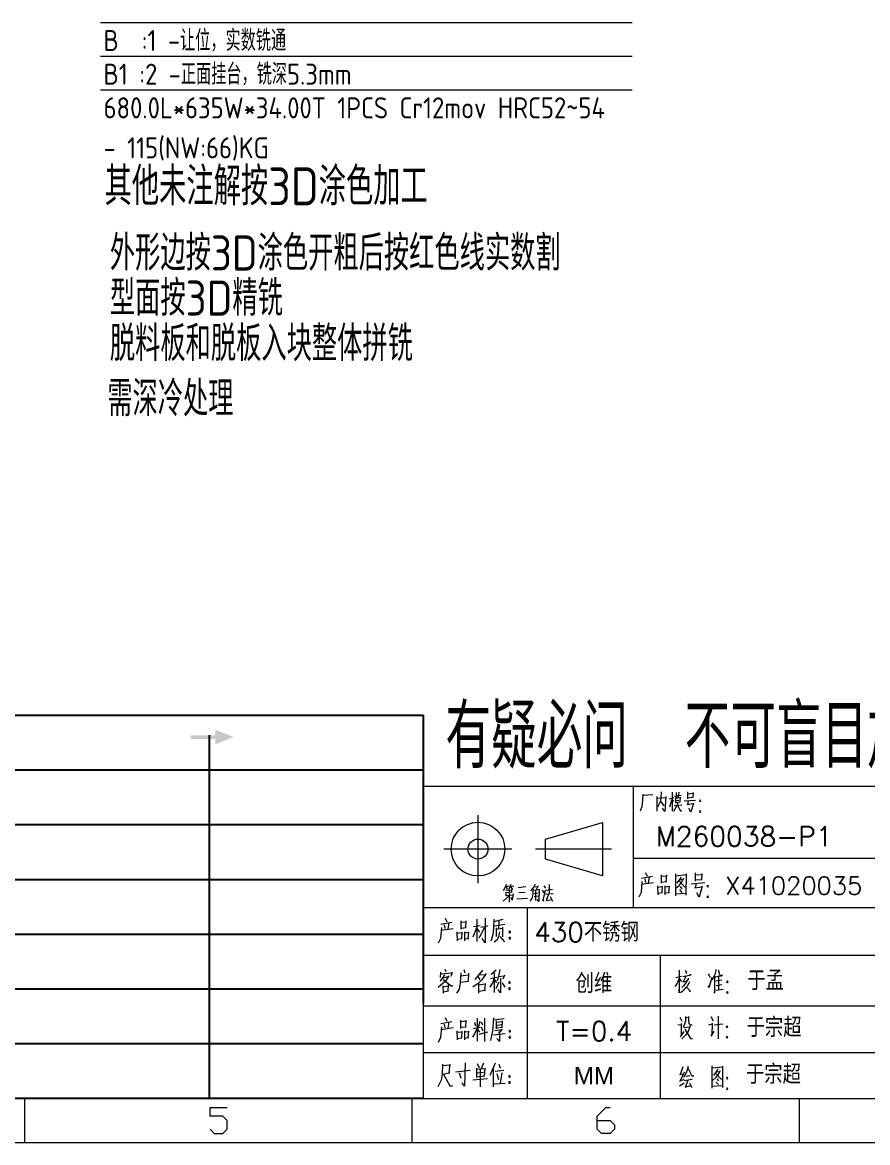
# Model space of a CAD drawing. Header units: millimetres. Extents: x 494 to 18201, y 224 to 11417.
# Drawn here: x 6032 to 6635, y 1885 to 2684 of the extents above; entities that cross this region are included whole.
import ezdxf
from ezdxf.enums import TextEntityAlignment as Align

# ---------------------------------------------------------------- set-up
doc = ezdxf.new("R2010")
doc.units = ezdxf.units.MM
doc.layers.add('DIM', color=7, linetype='Continuous')
doc.styles.add('chinesef_fs', font='txt.shx', dxfattribs={"bigfont": 'gbcbig.shx'})
doc.styles.add('gbenor', font='gbenor.shx', dxfattribs={"bigfont": 'gbcbig.shx'})
doc.styles.add('gbenor_', font='gbenor.shx', dxfattribs={"bigfont": 'gbcbig'})
doc.styles.get("Standard").update_dxf_attribs({"font": 'arial.ttf'})
doc.styles.add('TXT', font='txt.shx', dxfattribs={"width": 0.8, "bigfont": 'ctxt.shx'})

# ---------------------------------------------------------------- blocks, each defined once
blk = doc.blocks.new('U9')
blk.add_hatch(color=3).paths.add_polyline_path([(-745.24, -974.4), (-745.24, -977.47), (-735.01, -973.37), (-745.24, -969.28), (-745.24, -972.35), (-759.14, -972.35), (-759.14, -974.4)])
for p, q in [((-1679.7, -961.04), (-628.14, -961.04)), ((-628.14, -961.04), (-628.14, -1123.69)), ((-1679.7, -991.91), (-628.14, -991.91)), ((-1680.26, -1022.77), (-628.14, -1022.77)), ((-1705.22, -1053.64), (-628.14, -1053.64)), ((-1680.26, -1084.51), (-628.14, -1084.51)), ((-1680.26, -1115.37), (-628.14, -1115.37)), ((-1680.26, -1146.24), (-628.14, -1146.24))]:
    blk.add_line(p, q)
at = {"color": 254}
for p, q in [((-748.64, -1177.07), (-748.64, -972.35)), ((-628.14, -1177.07), (-1679.7, -1177.07))]:
    blk.add_line(p, q, dxfattribs=at)
at = {"color": 254, "lineweight": 18}
for p, q in [((-628.22, -1001.15), (-24.96, -1001.15)), ((-509.62, -1069.5), (-509.62, -1001.15)), ((-509.62, -1041.64), (-24.96, -1041.64)), ((-628.14, -1069.5), (-24.96, -1069.5)), ((-24.96, -1096.62), (-628.14, -1096.62)), ((-494.31, -1177.07), (-494.31, -1096.62)), ((-24.96, -1125.09), (-628.14, -1125.09)), ((-24.96, -1151.45), (-628.14, -1151.45)), ((-1680.34, -1177.07), (-24.96, -1177.07)), ((-852.65, -1202.02), (-852.65, -1177.07)), ((-634.29, -1202.02), (-634.29, -1177.07)), ((-415.93, -1202.02), (-415.93, -1177.07)), ((-1705.29, -1202.02), (0, -1202.02))]:
    blk.add_line(p, q, dxfattribs=at)
at = {"color": 254, "linetype": 'Continuous', "lineweight": 18}
for p, q in [((-628.22, -1001.15), (-628.22, -1177.07)), ((-628.14, -1001.15), (-628.14, -1177.07)), ((-569.44, -1069.5), (-569.44, -1177.07))]:
    blk.add_line(p, q, dxfattribs=at)
at = {"color": 92, "lineweight": 18}
for p, q in [((-597.23, -1017.42), (-597.23, -1055.75)), ((-559.25, -1030.93), (-526.97, -1021.51)), ((-526.97, -1021.51), (-526.97, -1051.56)), ((-559.25, -1042.15), (-559.25, -1030.93)), ((-578.13, -1036.57), (-616.49, -1036.57)), ((-521.89, -1036.57), (-564.72, -1036.57)), ((-526.97, -1051.56), (-559.25, -1042.15))]:
    blk.add_line(p, q, dxfattribs=at)
for points in [[(-504.28, -1005.58), (-504.41, -1008.92), (-504.78, -1012.64), (-505.77, -1015.24)], [(-504.28, -1006.08), (-498.71, -1005.7)], [(-496.49, -1006.94), (-496.49, -1015.24)], [(-496.49, -1007.93), (-491.54, -1007.44)], [(-494.13, -1007.81), (-494.5, -1009.92), (-495.99, -1012.89)], [(-494.38, -1009.54), (-492.53, -1012.14)], [(-494.01, -1004.22), (-494.13, -1007.69)], [(-491.41, -1006.94), (-491.91, -1015.36), (-493.27, -1013.51)], [(-487.7, -1007.93), (-489.31, -1012.89)], [(-489.18, -1008.18), (-486.71, -1007.56)], [(-487.7, -1004.47), (-487.7, -1015.24)], [(-487.7, -1008.68), (-487.08, -1009.79)], [(-484.6, -1010.16), (-484.85, -1011.65), (-486.96, -1015.36)], [(-486.58, -1006.69), (-482.75, -1006.2)], [(-485.84, -1007.93), (-483.37, -1007.56)], [(-485.84, -1007.56), (-485.84, -1010.66)], [(-485.84, -1009.17), (-483.99, -1008.92)], [(-485.84, -1010.29), (-483.24, -1009.92)], [(-485.59, -1004.71), (-485.35, -1007.56)], [(-483.99, -1004.47), (-484.36, -1007.56)], [(-483.24, -1007.31), (-483.49, -1009.92)], [(-481.02, -1009.42), (-474.58, -1008.92)], [(-479.16, -1004.34), (-479.16, -1008.31)], [(-479.16, -1005.33), (-476.06, -1005.08)], [(-475.94, -1007.56), (-479.16, -1007.81)], [(-478.66, -1009.3), (-479.16, -1011.4)], [(-475.94, -1004.59), (-476.19, -1007.56)], [(-486.71, -1012.02), (-482.38, -1011.53)], [(-484.73, -1012.02), (-483.12, -1014.99), (-482.25, -1014.99)], [(-475.94, -1011.03), (-479.41, -1011.53)], [(-475.82, -1010.66), (-477.3, -1015.74), (-478.42, -1013.75)], [(-505.1, -1052.95), (-498.86, -1051.91)], [(-503.17, -1053.39), (-502.87, -1055.47)], [(-502.72, -1049.68), (-501.83, -1051.76)], [(-500.64, -1052.35), (-501.23, -1055.62)], [(-493.96, -1051.16), (-493.96, -1055.77)], [(-493.96, -1051.91), (-490.99, -1051.61)], [(-491.14, -1054.88), (-490.84, -1051.16)], [(-485.94, -1050.42), (-485.94, -1062.91)], [(-485.94, -1061.87), (-480.15, -1061.42), (-479.85, -1062.16), (-479.7, -1050.57)], [(-485.94, -1050.57), (-485.94, -1062.31)], [(-479.7, -1051.16), (-485.94, -1051.76)], [(-485.64, -1058.6), (-483.56, -1056.81), (-482.67, -1055.62), (-481.18, -1052.95)], [(-482.67, -1052.35), (-485.05, -1055.77)], [(-483.56, -1053.84), (-481.63, -1053.54)], [(-474.8, -1049.98), (-474.8, -1054.73)], [(-474.8, -1051.16), (-471.08, -1050.87)], [(-470.94, -1053.84), (-474.8, -1054.14)], [(-470.94, -1050.27), (-471.23, -1053.84)], [(-504.8, -1054.88), (-505.24, -1060.97), (-506.58, -1063.65)], [(-504.95, -1056.37), (-498.26, -1055.33)], [(-495.74, -1062.31), (-495.89, -1057.26)], [(-495.74, -1058), (-493.36, -1057.7)], [(-493.96, -1055.18), (-490.84, -1054.88)], [(-493.36, -1057.41), (-493.51, -1061.12)], [(-491.88, -1057.26), (-491.88, -1062.31)], [(-489.5, -1057.7), (-491.73, -1058)], [(-489.65, -1060.97), (-489.35, -1057.41)], [(-483.71, -1054.73), (-480.74, -1057.85), (-480, -1057.7)], [(-483.71, -1059.34), (-482.22, -1060.97)], [(-483.26, -1057.7), (-482.22, -1058.89)], [(-477.03, -1056.07), (-469.3, -1055.47)], [(-470.94, -1058), (-475.1, -1058.6)], [(-474.2, -1055.92), (-474.8, -1058.45)], [(-470.79, -1057.55), (-472.57, -1063.65), (-473.91, -1061.27)], [(-495.74, -1061.42), (-493.21, -1061.12)], [(-491.73, -1061.27), (-489.35, -1060.97)], [(-479.85, -1062.61), (-479.85, -1062.16)], [(-618.15, -1078.85), (-611.9, -1077.81)], [(-616.22, -1079.3), (-615.92, -1081.38)], [(-615.77, -1075.58), (-614.88, -1077.66)], [(-613.69, -1078.26), (-614.28, -1081.53)], [(-606.99, -1077.07), (-606.99, -1081.68)], [(-606.99, -1077.81), (-604.02, -1077.51)], [(-604.17, -1080.79), (-603.87, -1077.07)], [(-595.99, -1079.75), (-599.71, -1080.34)], [(-597.62, -1088.68), (-597.62, -1076.02)], [(-595.54, -1080.49), (-591.67, -1079.9)], [(-593.16, -1075.58), (-593.16, -1089.42), (-594.8, -1087.04)], [(-588.25, -1076.02), (-588.4, -1081.38), (-588.85, -1084.96), (-590.04, -1088.53)], [(-583.19, -1076.17), (-588.25, -1077.51)], [(-587.95, -1079.9), (-582, -1078.85)], [(-585.42, -1081.68), (-585.28, -1077.22)], [(-617.86, -1080.79), (-618.3, -1086.89), (-619.64, -1089.57)], [(-618, -1082.28), (-611.31, -1081.24)], [(-608.78, -1088.23), (-608.93, -1083.17)], [(-608.78, -1083.91), (-606.4, -1083.62)], [(-606.99, -1081.09), (-603.87, -1080.79)], [(-606.4, -1083.32), (-606.55, -1087.04)], [(-604.91, -1083.17), (-604.91, -1088.23)], [(-602.53, -1083.62), (-604.76, -1083.91)], [(-602.68, -1086.89), (-602.38, -1083.32)], [(-600, -1086), (-597.62, -1080.34)], [(-596.28, -1083.32), (-597.62, -1081.24)], [(-593.46, -1080.19), (-595.24, -1084.21), (-596.73, -1086.74)], [(-585.13, -1083.17), (-585.57, -1085.85), (-586.47, -1087.64), (-588.1, -1088.98)], [(-587.06, -1080.94), (-587.06, -1085.85)], [(-583.49, -1081.38), (-587.06, -1081.98)], [(-584.98, -1085.85), (-582.3, -1088.83)], [(-583.34, -1080.64), (-583.49, -1086)], [(-608.78, -1087.34), (-606.25, -1087.04)], [(-604.76, -1087.19), (-602.38, -1086.89)], [(-616.2, -1104.36), (-615.15, -1105.55)], [(-605.19, -1104.36), (-604.59, -1106.29)], [(-594.77, -1104.81), (-598.94, -1110.16)], [(-586.89, -1104.81), (-589.71, -1107.34)], [(-584.95, -1104.36), (-585.7, -1108.23), (-586.44, -1110.91)], [(-483.97, -1104.75), (-483.63, -1105.28), (-483.72, -1105.17), (-483.72, -1117.58), (-483.8, -1116.64), (-483.72, -1115.58)], [(-480.35, -1104.96), (-479.77, -1106.02), (-479.68, -1106.44), (-479.77, -1106.75)], [(-463.05, -1104.44), (-463.05, -1104.96), (-463.72, -1107.17), (-464.4, -1108.85), (-465.15, -1110.54)], [(-461.87, -1104.54), (-461.2, -1106.23), (-461.2, -1106.65), (-461.12, -1107.17)], [(-613.67, -1108.08), (-615.6, -1111.06), (-619.77, -1114.63)], [(-618.28, -1106), (-618.58, -1108.97)], [(-616.2, -1107.49), (-618.58, -1111.06)], [(-618.28, -1106.89), (-611.88, -1106.29)], [(-616.94, -1109.12), (-613.96, -1108.38)], [(-616.79, -1110.16), (-612.33, -1113.74), (-611.43, -1113.74)], [(-611.73, -1106), (-612.63, -1108.38)], [(-606.97, -1106.29), (-607.27, -1111.95), (-607.86, -1115.52), (-609.35, -1117.76)], [(-607.27, -1111.5), (-602.51, -1111.06)], [(-607.12, -1107.93), (-602.66, -1107.49)], [(-602.51, -1106.59), (-602.81, -1111.06)], [(-592.69, -1106.74), (-595.07, -1110.31), (-597.15, -1112.4), (-600.13, -1114.48)], [(-597.3, -1108.38), (-596.11, -1110.31)], [(-596.56, -1107.49), (-593.14, -1107.19)], [(-588.08, -1109.42), (-589.12, -1111.95), (-590.46, -1114.48)], [(-590.16, -1109.42), (-586.59, -1108.83)], [(-588.08, -1106.29), (-588.08, -1117.46)], [(-588.08, -1110.16), (-586.74, -1111.8)], [(-584.51, -1109.27), (-584.51, -1117.61), (-585.85, -1115.67)], [(-585.55, -1108.38), (-582.57, -1107.93)], [(-582.28, -1107.63), (-583.17, -1109.87)], [(-483.63, -1109.17), (-484.39, -1110.85), (-484.98, -1112.11), (-485.48, -1113.06), (-486.16, -1114.01)], [(-482.46, -1108.43), (-485.73, -1109.07)], [(-483.63, -1109.91), (-482.54, -1111.17)], [(-478.67, -1109.38), (-478.76, -1109.91), (-479.77, -1111.48), (-479.85, -1111.59), (-480.61, -1112.64), (-481.45, -1113.69), (-482.37, -1114.64)], [(-481.78, -1108.33), (-477.08, -1107.49), (-477.41, -1107.38), (-478.09, -1107.7)], [(-480.1, -1108.22), (-480.19, -1108.85), (-481.62, -1111.38), (-481.78, -1111.48), (-479.18, -1110.75)], [(-467.67, -1113.69), (-467.59, -1113.59), (-466.83, -1114.53), (-465.15, -1108.85)], [(-467.51, -1106.86), (-466.83, -1107.8), (-466.41, -1108.96)], [(-463.89, -1108.22), (-463.81, -1115.37), (-463.89, -1116.74), (-463.98, -1117.79), (-463.98, -1116.85)], [(-463.39, -1108.54), (-459.35, -1107.8), (-459.52, -1107.7), (-460.28, -1107.91), (-461.54, -1108.22), (-461.54, -1115.79)], [(-463.05, -1110.85), (-459.77, -1110.33)], [(-617.09, -1113.59), (-616.94, -1117.76)], [(-617.09, -1114.18), (-613.96, -1113.59)], [(-616.94, -1117.01), (-613.82, -1116.42)], [(-614.11, -1116.42), (-613.82, -1113.14)], [(-596.86, -1112.1), (-596.86, -1117.76)], [(-596.86, -1113.14), (-593.14, -1112.55)], [(-596.86, -1116.57), (-592.99, -1116.12)], [(-593.28, -1116.12), (-592.99, -1112.25)], [(-585.55, -1111.65), (-587.18, -1115.38)], [(-583.61, -1111.95), (-582.13, -1114.48)], [(-478.09, -1111.48), (-478.34, -1112.22), (-479.35, -1113.9), (-480.35, -1114.95), (-481.45, -1116.11), (-482.37, -1116.95), (-483.13, -1117.58)], [(-479.68, -1114.32), (-478, -1116.11), (-477.66, -1116.95), (-478.17, -1115.9)], [(-463.22, -1116.01), (-458.93, -1115.48)], [(-462.97, -1113.38), (-459.69, -1112.85)], [(-617.86, -1136.72), (-618.3, -1142.83), (-619.64, -1145.51)], [(-618.15, -1134.79), (-611.91, -1133.74)], [(-616.22, -1135.23), (-615.92, -1137.32)], [(-615.77, -1131.51), (-614.88, -1133.6)], [(-613.69, -1134.19), (-614.29, -1137.47)], [(-607, -1133), (-607, -1137.61)], [(-607, -1133.74), (-604.02, -1133.45)], [(-607, -1137.02), (-603.87, -1136.72)], [(-604.17, -1136.72), (-603.87, -1133)], [(-599.26, -1134.04), (-598.66, -1136.28)], [(-597.62, -1131.96), (-597.62, -1144.76)], [(-596.28, -1133.74), (-597.18, -1137.17)], [(-595.39, -1133.89), (-594.65, -1135.68)], [(-595.39, -1136.72), (-594.5, -1138.95)], [(-593.46, -1145.06), (-593.46, -1131.81)], [(-588.55, -1131.66), (-588.99, -1139.25), (-590.18, -1144.46)], [(-588.55, -1132.85), (-582.45, -1132.11)], [(-587.06, -1133.45), (-587.06, -1137.91)], [(-583.34, -1133.89), (-587.06, -1134.34)], [(-587.06, -1135.98), (-584.23, -1135.53)], [(-583.64, -1136.87), (-583.34, -1133.45)], [(-482.53, -1135.56), (-484.61, -1135.86)], [(-483.42, -1131.4), (-482.23, -1133.48)], [(-482.53, -1141.21), (-482.53, -1134.97)], [(-477.63, -1136.3), (-478.97, -1139.72), (-480.16, -1141.51), (-482.23, -1143.44)], [(-480.3, -1133.48), (-480.75, -1135.26), (-481.64, -1137.05)], [(-480.3, -1130.95), (-480.3, -1133.63)], [(-480.3, -1131.7), (-478.52, -1131.4)], [(-478.52, -1130.95), (-478.52, -1132.89), (-478.37, -1134.82), (-477.78, -1135.56), (-476.44, -1135.56)], [(-467.11, -1135.56), (-465.18, -1135.12)], [(-465.92, -1130.95), (-464.73, -1133.33)], [(-465.18, -1134.67), (-465.47, -1141.66)], [(-463.99, -1135.71), (-459.24, -1135.12)], [(-461.61, -1143.44), (-461.61, -1130.66)], [(-618, -1138.21), (-611.31, -1137.17)], [(-608.78, -1144.17), (-608.93, -1139.1)], [(-608.78, -1139.85), (-606.4, -1139.55)], [(-608.78, -1143.27), (-606.25, -1142.97)], [(-606.4, -1139.25), (-606.55, -1142.97)], [(-604.91, -1139.1), (-604.91, -1144.17)], [(-602.53, -1139.55), (-604.76, -1139.85)], [(-604.76, -1143.12), (-602.38, -1142.83)], [(-602.68, -1142.83), (-602.38, -1139.25)], [(-597.62, -1137.32), (-598.96, -1140.29), (-600.3, -1142.68)], [(-600, -1137.61), (-595.99, -1137.02)], [(-597.62, -1137.91), (-596.43, -1139.85)], [(-596.58, -1140.89), (-591.67, -1139.55)], [(-588.4, -1141.34), (-581.85, -1140.44)], [(-587.65, -1138.81), (-583.64, -1138.21)], [(-587.06, -1137.32), (-583.34, -1136.87)], [(-585.57, -1139.4), (-585.13, -1140.89), (-585.13, -1145.06), (-586.61, -1143.27)], [(-585.27, -1140.29), (-583.49, -1138.06)], [(-481.19, -1139.43), (-483.27, -1142.4)], [(-480.9, -1137.05), (-477.93, -1136.75)], [(-480.6, -1138.09), (-477.48, -1143.29), (-476.29, -1143.29)], [(-465.77, -1142.1), (-464.14, -1139.28)], [(-617.24, -1157.72), (-617.39, -1163.38), (-617.98, -1166.8), (-619.92, -1170.68)], [(-613.07, -1158.32), (-617.24, -1158.76)], [(-613.52, -1162.78), (-612.92, -1157.72)], [(-609.95, -1162.04), (-601.62, -1161.15)], [(-604.44, -1157.13), (-604.74, -1170.23), (-606.23, -1168.29)], [(-598.05, -1160.11), (-598.05, -1165.32)], [(-593.58, -1160.4), (-598.05, -1160.85)], [(-597.6, -1157.42), (-596.56, -1159.96)], [(-595.81, -1170.53), (-595.81, -1160.7)], [(-594.18, -1157.28), (-595.37, -1160.4)], [(-593.43, -1160.11), (-593.73, -1164.42)], [(-587.48, -1157.28), (-590.61, -1164.12)], [(-588.67, -1160.11), (-588.67, -1170.53)], [(-587.63, -1161.74), (-582.57, -1161.15)], [(-585.55, -1157.72), (-584.66, -1160.11)], [(-481.65, -1159.37), (-483.28, -1163.68)], [(-478.98, -1159.96), (-479.87, -1162.64), (-481.35, -1165.32)], [(-478.83, -1158.92), (-478.98, -1159.96), (-476.6, -1164.42), (-475.56, -1164.42)], [(-465.34, -1158.78), (-465.34, -1171.26)], [(-465.34, -1170.22), (-459.54, -1169.77), (-459.25, -1170.52), (-459.1, -1158.92)], [(-465.34, -1158.92), (-465.34, -1170.67)], [(-459.1, -1159.52), (-465.34, -1160.11)], [(-465.04, -1166.95), (-462.96, -1165.17), (-462.07, -1163.98), (-460.58, -1161.3)], [(-462.07, -1160.71), (-464.44, -1164.13)], [(-462.96, -1162.19), (-461.03, -1161.9)], [(-617.39, -1163.38), (-613.07, -1162.78)], [(-616.64, -1163.38), (-613.07, -1170.08), (-611.58, -1170.08)], [(-606.67, -1165.91), (-607.57, -1162.93)], [(-600.13, -1166.66), (-591.8, -1165.91)], [(-598.05, -1164.87), (-593.29, -1164.42)], [(-597.45, -1162.64), (-594.18, -1162.34)], [(-586.59, -1163.08), (-585.7, -1166.51)], [(-583.76, -1162.64), (-584.81, -1168.59)], [(-481.5, -1163.38), (-483.58, -1163.83)], [(-483.43, -1167.4), (-480.91, -1166.21)], [(-480.91, -1162.34), (-483.28, -1167.25)], [(-480.91, -1166.95), (-476.45, -1166.21)], [(-478.98, -1166.8), (-480.16, -1170.67)], [(-480.02, -1164.57), (-477.79, -1164.27)], [(-477.94, -1168.29), (-476.6, -1170.96)], [(-463.11, -1163.09), (-460.14, -1166.21), (-459.4, -1166.06)], [(-463.11, -1167.69), (-461.62, -1169.33)], [(-462.66, -1166.06), (-461.62, -1167.25)], [(-588.08, -1168.89), (-581.98, -1168.44)], [(-480.91, -1168.44), (-483.58, -1170.22)], [(-480.46, -1170.81), (-477.34, -1169.77)], [(-459.25, -1170.96), (-459.25, -1170.52)], [(-748.31, -1194.4), (-745.89, -1196.82), (-741.04, -1196.82), (-738.62, -1194.4), (-738.62, -1189.55), (-741.04, -1187.12), (-748.31, -1187.12), (-748.31, -1182.27), (-738.62, -1182.27)], [(-529.95, -1189.55), (-522.68, -1189.55), (-520.26, -1191.97), (-520.26, -1194.4), (-522.68, -1196.82), (-527.53, -1196.82), (-529.95, -1194.4), (-529.95, -1187.12), (-525.1, -1182.27), (-522.68, -1182.27)]]:
    blk.add_lwpolyline(points, dxfattribs=at)
for points in [[(-471.94, -1009.86), (-471.52, -1009.34), (-471.94, -1008.81), (-472.36, -1009.34)], [(-471.94, -1015.86), (-471.52, -1015.33), (-471.94, -1014.8), (-472.36, -1015.33)], [(-467.74, -1058.01), (-467.32, -1057.49), (-467.74, -1056.96), (-468.16, -1057.49)], [(-467.74, -1064.01), (-467.32, -1063.48), (-467.74, -1062.95), (-468.16, -1063.48)], [(-579.77, -1083.32), (-579.74, -1083.49), (-579.64, -1083.63), (-579.49, -1083.73), (-579.32, -1083.77), (-579.15, -1083.73), (-579.01, -1083.63), (-578.91, -1083.49), (-578.88, -1083.32), (-578.91, -1083.15), (-579.01, -1083), (-579.15, -1082.91), (-579.32, -1082.87), (-579.49, -1082.91), (-579.64, -1083), (-579.74, -1083.15)], [(-579.03, -1083.32), (-579.07, -1083.17), (-579.18, -1083.06), (-579.32, -1083.02), (-579.47, -1083.06), (-579.58, -1083.17), (-579.62, -1083.32), (-579.58, -1083.47), (-579.47, -1083.58), (-579.32, -1083.62), (-579.18, -1083.58), (-579.07, -1083.47)], [(-578.88, -1086.74), (-578.91, -1086.57), (-579.01, -1086.43), (-579.15, -1086.33), (-579.32, -1086.3), (-579.49, -1086.33), (-579.64, -1086.43), (-579.74, -1086.57), (-579.77, -1086.74), (-579.74, -1086.92), (-579.64, -1087.06), (-579.49, -1087.16), (-579.32, -1087.19), (-579.15, -1087.16), (-579.01, -1087.06), (-578.91, -1086.92)], [(-579.03, -1086.74), (-579.07, -1086.59), (-579.18, -1086.49), (-579.32, -1086.45), (-579.47, -1086.49), (-579.58, -1086.59), (-579.62, -1086.74), (-579.58, -1086.89), (-579.47, -1087), (-579.32, -1087.04), (-579.18, -1087), (-579.07, -1086.89)], [(-579.89, -1111.8), (-579.86, -1111.97), (-579.77, -1112.12), (-579.62, -1112.22), (-579.45, -1112.25), (-579.28, -1112.22), (-579.13, -1112.12), (-579.04, -1111.97), (-579, -1111.8), (-579.04, -1111.63), (-579.13, -1111.49), (-579.28, -1111.39), (-579.45, -1111.36), (-579.62, -1111.39), (-579.77, -1111.49), (-579.86, -1111.63)], [(-456.62, -1111.9), (-456.2, -1111.38), (-456.62, -1110.85), (-457.04, -1111.38)], [(-579, -1115.23), (-579.04, -1115.06), (-579.13, -1114.91), (-579.28, -1114.81), (-579.45, -1114.78), (-579.62, -1114.81), (-579.77, -1114.91), (-579.86, -1115.06), (-579.89, -1115.23), (-579.86, -1115.4), (-579.77, -1115.54), (-579.62, -1115.64), (-579.45, -1115.67), (-579.28, -1115.64), (-579.13, -1115.54), (-579.04, -1115.4)], [(-579.15, -1111.8), (-579.19, -1111.65), (-579.3, -1111.55), (-579.45, -1111.5), (-579.6, -1111.55), (-579.71, -1111.65), (-579.75, -1111.8), (-579.71, -1111.95), (-579.6, -1112.06), (-579.45, -1112.1), (-579.3, -1112.06), (-579.19, -1111.95)], [(-579.15, -1115.23), (-579.19, -1115.08), (-579.3, -1114.97), (-579.45, -1114.93), (-579.6, -1114.97), (-579.71, -1115.08), (-579.75, -1115.23), (-579.71, -1115.38), (-579.6, -1115.49), (-579.45, -1115.52), (-579.3, -1115.49), (-579.19, -1115.38)], [(-456.62, -1117.9), (-456.2, -1117.37), (-456.62, -1116.85), (-457.04, -1117.37)], [(-456.82, -1137.19), (-456.4, -1136.67), (-456.82, -1136.14), (-457.24, -1136.67)], [(-579.77, -1139.25), (-579.74, -1139.42), (-579.64, -1139.57), (-579.49, -1139.66), (-579.32, -1139.7), (-579.15, -1139.66), (-579.01, -1139.57), (-578.91, -1139.42), (-578.88, -1139.25), (-578.91, -1139.08), (-579.01, -1138.94), (-579.15, -1138.84), (-579.32, -1138.81), (-579.49, -1138.84), (-579.64, -1138.94), (-579.74, -1139.08)], [(-578.88, -1142.68), (-578.91, -1142.5), (-579.01, -1142.36), (-579.15, -1142.26), (-579.32, -1142.23), (-579.49, -1142.26), (-579.64, -1142.36), (-579.74, -1142.5), (-579.77, -1142.68), (-579.74, -1142.85), (-579.64, -1142.99), (-579.49, -1143.09), (-579.32, -1143.12), (-579.15, -1143.09), (-579.01, -1142.99), (-578.91, -1142.85)], [(-579.03, -1139.25), (-579.07, -1139.1), (-579.17, -1138.99), (-579.32, -1138.95), (-579.47, -1138.99), (-579.58, -1139.1), (-579.62, -1139.25), (-579.58, -1139.4), (-579.47, -1139.51), (-579.32, -1139.55), (-579.17, -1139.51), (-579.07, -1139.4)], [(-579.03, -1142.68), (-579.07, -1142.53), (-579.17, -1142.42), (-579.32, -1142.38), (-579.47, -1142.42), (-579.58, -1142.53), (-579.62, -1142.68), (-579.58, -1142.83), (-579.47, -1142.93), (-579.32, -1142.97), (-579.17, -1142.93), (-579.07, -1142.83)], [(-456.82, -1143.19), (-456.4, -1142.66), (-456.82, -1142.14), (-457.24, -1142.66)], [(-579.9, -1164.72), (-579.86, -1164.89), (-579.77, -1165.04), (-579.62, -1165.13), (-579.45, -1165.17), (-579.28, -1165.13), (-579.13, -1165.04), (-579.04, -1164.89), (-579, -1164.72), (-579.04, -1164.55), (-579.13, -1164.4), (-579.28, -1164.31), (-579.45, -1164.27), (-579.62, -1164.31), (-579.77, -1164.4), (-579.86, -1164.55)], [(-579, -1168.14), (-579.04, -1167.97), (-579.13, -1167.83), (-579.28, -1167.73), (-579.45, -1167.7), (-579.62, -1167.73), (-579.77, -1167.83), (-579.86, -1167.97), (-579.9, -1168.14), (-579.86, -1168.31), (-579.77, -1168.46), (-579.62, -1168.56), (-579.45, -1168.59), (-579.28, -1168.56), (-579.13, -1168.46), (-579.04, -1168.31)], [(-579.15, -1164.72), (-579.19, -1164.57), (-579.3, -1164.46), (-579.45, -1164.42), (-579.6, -1164.46), (-579.71, -1164.57), (-579.75, -1164.72), (-579.71, -1164.87), (-579.6, -1164.98), (-579.45, -1165.02), (-579.3, -1164.98), (-579.19, -1164.87)], [(-579.15, -1168.14), (-579.19, -1167.99), (-579.3, -1167.89), (-579.45, -1167.85), (-579.6, -1167.89), (-579.71, -1167.99), (-579.75, -1168.14), (-579.71, -1168.29), (-579.6, -1168.4), (-579.45, -1168.44), (-579.3, -1168.4), (-579.19, -1168.29)], [(-456.79, -1166.22), (-456.37, -1165.7), (-456.79, -1165.17), (-457.21, -1165.7)], [(-456.79, -1172.22), (-456.37, -1171.69), (-456.79, -1171.16), (-457.21, -1171.69)]]:
    blk.add_lwpolyline(points, close=True, dxfattribs=at)
at = {"color": 3, "lineweight": 18}
for points in [[(-582.78, -1059.88), (-580.91, -1056.24)], [(-581.57, -1057.68), (-579.7, -1057.35)], [(-581.57, -1059.77), (-578.15, -1059.44)], [(-581.57, -1060.76), (-581.57, -1062.75)], [(-578.04, -1060.87), (-581.57, -1061.2)], [(-580.58, -1059.33), (-581.13, -1057.68)], [(-579.7, -1059.66), (-579.7, -1066.39)], [(-579.59, -1059.22), (-578.48, -1056.24)], [(-579.04, -1057.68), (-577.05, -1057.35)], [(-578.82, -1057.68), (-577.82, -1059.33)], [(-578.26, -1060.87), (-578.04, -1059.22)], [(-574.63, -1058.12), (-570.33, -1057.68)], [(-574.19, -1061.09), (-570.66, -1060.76)], [(-566.25, -1059.22), (-566.36, -1062.2), (-566.8, -1064.4), (-567.91, -1065.95)], [(-564.93, -1056.24), (-565.81, -1057.9), (-567.57, -1060.1)], [(-566.25, -1059.77), (-562.73, -1059.33)], [(-565.59, -1057.9), (-563.5, -1057.57)], [(-564.6, -1065.62), (-564.6, -1059.66)], [(-563.39, -1057.35), (-564.49, -1059.44)], [(-562.73, -1059.11), (-562.84, -1066.06), (-563.83, -1065.06)], [(-560.96, -1059.66), (-560.08, -1061.2)], [(-560.41, -1065.51), (-559.09, -1059.77)], [(-560.19, -1057.23), (-559.2, -1058.67)], [(-558.76, -1059.66), (-555.23, -1059.22)], [(-557, -1061.76), (-557, -1056.46)], [(-579.7, -1062.75), (-581.13, -1064.18), (-583.11, -1065.84)], [(-581.68, -1062.75), (-577.49, -1062.31)], [(-577.38, -1061.76), (-577.93, -1065.28), (-578.59, -1063.85)], [(-569.34, -1064.4), (-575.29, -1064.84)], [(-565.59, -1061.54), (-563.39, -1061.2)], [(-563.39, -1063.19), (-565.59, -1063.52)], [(-560.85, -1064.62), (-560.3, -1065.84)], [(-559.2, -1061.98), (-554.79, -1061.54)], [(-558.76, -1065.51), (-555.78, -1064.95)], [(-558.54, -1065.39), (-557.22, -1061.87)], [(-556.55, -1063.3), (-555.23, -1065.84)]]:
    blk.add_lwpolyline(points, dxfattribs=at)
at = {"color": 92, "lineweight": 18}
for radius in [15.14, 5.64]:
    blk.add_circle((-597.23, -1036.57), radius, dxfattribs=at)
at = {"color": 3, "style": 'chinesef_fs'}
blk.add_text('有疑必问 不可盲目加工', height=35.7735, dxfattribs=at).set_placement((-615.65, -990.98))
at = {"color": 92, "lineweight": 18}
blk.add_text('MM', height=9.738, dxfattribs=at).set_placement((-531.87, -1164.26), align=Align.MIDDLE)
at = {"lineweight": 18, "style": 'gbenor_'}
blk.add_attdef('文档路径', (-272.46, -941.27), '', height=11.97, dxfattribs=at)
at = {"lineweight": 20, "style": 'TXT'}
for tag, height, p in [('18-**-**', 11.02, (-447.23, -1029.37)), ('客户名称', 10.87, (-531.85, -1111.72, 0)), ('料厚:', 10.87, (-531.73, -1139.24, 0))]:
    blk.add_attdef(tag, text='', height=height, dxfattribs=at).set_placement(p, align=Align.MIDDLE)
for tag, p, height in [('88888', (-457.83, -1062.2), 10.02), ('材质:', (-565.48, -1088.8, 0), 10.87), ('核准', (-445.4, -1116.08, 0), 10.87), ('设计', (-445.79, -1142.51, 0), 10.87), ('绘图', (-446.15, -1168.95, 0), 10.87)]:
    blk.add_attdef(tag, p, '', height=height, dxfattribs=at)
for tag, p, height, width in [('3', (-199.16, -1062.58), 10.67, 0.7), ('4', (-199.16, -1089.19), 10.67, 0.7), ('核准日期', (-329.67, -1118.33, 0), 10.87, 0.68), ('设计日期', (-329.67, -1145.11, 0), 10.87, 0.68), ('1', (-187.58, -1144.16), 9.85, 0.7), ('绘图日期', (-329.78, -1170.73, 0), 10.87, 0.68), ('2', (-198.99, -1168.84), 9.85, 0.7)]:
    blk.add_attdef(tag, p, '', height=height, dxfattribs=dict(at, width=width))

msp = doc.modelspace()

# ---------------------------------------------------------------- linework, layer by layer
at = {"layer": 'DIM', "color": 8, "linetype": 'Continuous', "lineweight": 18}
for p, q in [((6087.82204, 2683.88865), (6466.90204, 2683.88865)), ((6087.82204, 2659.88865), (6466.90204, 2659.88865)), ((6087.82204, 2635.88865), (6466.90204, 2635.88865))]:
    msp.add_line(p, q, dxfattribs=at)

# ---------------------------------------------------------------- block references
at = {"layer": 'DIM', "ltscale": 1.418068}
ref = msp.add_blockref('U9', (7112.14071, 3405.25528), dxfattribs=dict(at, xscale=1.264435379605522, yscale=1.26443537960024, zscale=1.264435379605522))
ref.add_attrib('18-**-**', 'M260038-P1', dxfattribs={"layer": '0', "lineweight": 20, "height": 13.931916, "style": 'TXT'}).set_placement((6546.64449, 2103.67879), align=Align.MIDDLE)
ref.add_attrib('88888', 'X41020035', (6533.24433, 2062.16934), dxfattribs={"layer": '0', "lineweight": 20, "height": 12.665378, "style": 'TXT'})
ref.add_attrib('客户名称', '创维', dxfattribs={"layer": '0', "lineweight": 20, "height": 13.745957, "style": 'TXT'}).set_placement((6439.65181, 1999.55183, 0), align=Align.MIDDLE)
ref.add_attrib('核准', '于孟', (6548.96718, 1994.04773, 0), dxfattribs={"layer": '0', "lineweight": 20, "height": 13.745957, "style": 'TXT'})
ref.add_attrib('设计', '于宗超', (6548.46542, 1960.6205, 0), dxfattribs={"layer": '0', "lineweight": 20, "height": 13.745957, "style": 'TXT'})
ref.add_attrib('绘图', '于宗超', (6548.01035, 1927.19818, 0), dxfattribs={"layer": '0', "lineweight": 20, "height": 13.745957, "style": 'TXT'})
ref.add_attrib('料厚:', 'T=0.4', dxfattribs={"layer": '0', "lineweight": 20, "height": 13.745957, "style": 'TXT'}).set_placement((6439.80231, 1964.76419, 0), align=Align.MIDDLE)
ref.add_attrib('材质:', '430不锈钢', (6397.12297, 2028.53238, 0), dxfattribs={"layer": '0', "lineweight": 20, "height": 13.745957, "style": 'TXT'})

# ---------------------------------------------------------------- texts
at = {"layer": 'DIM', "color": 3, "lineweight": 18, "style": 'gbenor'}
for s, height, p in [('B  :1 -让位，实数铣通', 15, (6090.07204, 2663.4775)), ('B1 :2 -正面挂台，铣深5.3mm', 15, (6090.07204, 2639.4775)), ('需深冷处理', 25, (6092.73156, 2403.17868))]:
    msp.add_text(s, height=height, dxfattribs=at).set_placement(p)
at = {"layer": 'DIM', "color": 4, "lineweight": 18, "style": 'gbenor'}
for s, p in [('680.0L*635W*34.00T 1PCS Cr12mov HRC52~54', (6090.07204, 2615.4775)), ('- 115(NW:66)KG ', (6090.07204, 2586.9775))]:
    msp.add_text(s, height=15, dxfattribs=at).set_placement(p)
at = {"layer": 'DIM', "color": 21, "lineweight": 18, "style": 'gbenor'}
msp.add_text('其他未注解按3D涂色加工', height=27, dxfattribs=at).set_placement((6090.79998, 2553.54858))
at = {"layer": 'DIM', "color": 1, "lineweight": 18, "style": 'gbenor'}
msp.add_text('外形边按3D涂色开粗后按红色线实数割', height=25, dxfattribs=at).set_placement((6094.5723, 2507.0188))
at = {"layer": 'DIM', "color": 2, "lineweight": 18, "style": 'gbenor'}
for s, p in [('型面按3D精铣', (6094.5723, 2474.87045)), ('脱料板和脱板入块整体拼铣', (6094.5723, 2442.51018))]:
    msp.add_text(s, height=25, dxfattribs=at).set_placement(p)

doc.saveas('drawing.dxf')
